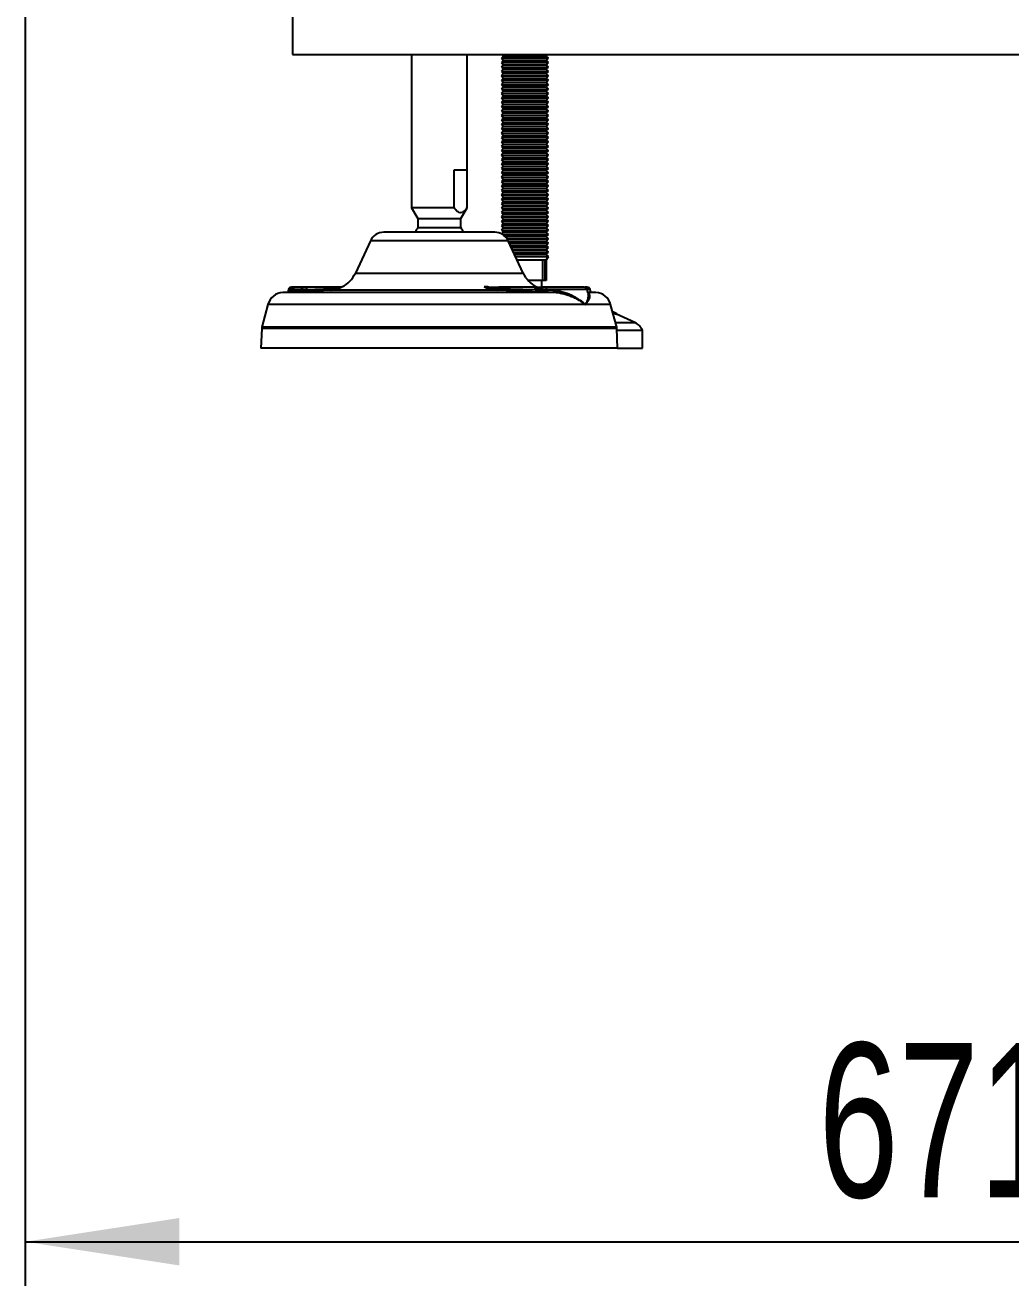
# Model space of a CAD drawing. Header units: millimetres. Extents: x 10 to 584, y 10 to 410.
# Drawn here: x 466.28 to 488.66, y 204.49 to 233.11 of the extents above; entities that cross this region are included whole.
import ezdxf

# ---------------------------------------------------------------- set-up
doc = ezdxf.new("R2010")
doc.units = ezdxf.units.MM
doc.layers.add('2', color=1, linetype='Continuous')
doc.styles.add('SLDTEXTSTYLE0', font='TXT', dxfattribs={"width": 0.7})
doc.dimstyles.new('SLDDIMSTYLE1', dxfattribs={"dimtxt": 3.5, "dimasz": 3.5, "dimexe": 0, "dimexo": 0.0625, "dimgap": 0.875, "dimtad": 1, "dimdec": 0, "dimlfac": 15, "dimrnd": 1e-09, "dimzin": 12, "dimdsep": 46, "dimtxsty": 'SLDTEXTSTYLE0', "dimsah": 1, "dimcen": 0.09, "dimadec": 0, "dimazin": 3, "dimtfac": 1, "dimtdec": 0, "dimtofl": 0, "dimtmove": 0, "dimatfit": 3, "dimfxl": 0, "dimfrac": 2, "dimtolj": 1, "dimtzin": 12, "dimarcsym": 0})

# ---------------------------------------------------------------- blocks, each defined once
blk = doc.blocks.new('_D_2')
at = {"layer": '2', "color": 1}
for p, q in [((466.283, 275.512), (466.283, 204.494)), ((511.03, 251.412), (511.03, 204.494)), ((466.283, 205.494), (511.03, 205.494))]:
    blk.add_line(p, q, dxfattribs=at)
for points in [[(466.283, 205.494), (469.783, 204.956), (469.783, 206.033)], [(511.03, 205.494), (507.53, 206.033), (507.53, 204.956)]]:
    blk.add_solid(points, dxfattribs=at)
at = {"layer": '2', "color": 1, "insert": (484.289, 210.006), "char_height": 3.5, "attachment_point": 1, "style": 'SLDTEXTSTYLE0'}
blk.add_mtext('671', dxfattribs=at)

msp = doc.modelspace()

# ---------------------------------------------------------------- linework, layer by layer
at = {"color": 7, "linetype": 'Continuous', "lineweight": 25}
for p, q in [((472.34955, 233.77832), (472.34955, 232.44498)), ((472.34955, 232.44498), (505.68289, 232.44498)), ((475.05266, 232.44498), (475.05266, 228.96348)), ((476.31311, 228.96348), (476.31311, 232.44498)), ((477.14251, 232.41165), (477.09251, 232.36165)), ((477.10917, 232.44498), (477.14251, 232.41165)), ((477.14251, 232.41165), (478.10555, 232.41165)), ((478.10555, 232.41165), (478.15517, 232.36165)), ((478.10555, 232.41165), (478.10917, 232.41165)), ((478.10917, 232.41165), (478.14251, 232.44498)), ((478.15917, 232.36165), (478.10917, 232.41165)), ((477.09251, 232.36165), (477.14251, 232.31165)), ((477.09251, 232.36165), (478.15517, 232.36165)), ((477.14251, 232.31165), (477.09251, 232.26165)), ((477.09251, 232.26165), (477.14251, 232.21165)), ((477.09251, 232.26165), (478.15517, 232.26165)), ((477.14251, 232.21165), (477.09251, 232.16165)), ((477.09251, 232.16165), (477.14251, 232.11165)), ((477.09251, 232.16165), (478.15517, 232.16165)), ((477.14251, 232.11165), (477.09251, 232.06165)), ((477.14251, 232.31165), (478.10555, 232.31165)), ((477.14251, 232.21165), (478.10555, 232.21165)), ((477.14251, 232.11165), (478.10555, 232.11165)), ((478.10555, 232.31165), (478.15517, 232.36165)), ((478.10555, 232.31165), (478.15517, 232.26165)), ((478.10555, 232.31165), (478.10917, 232.31165)), ((478.10555, 232.21165), (478.15517, 232.26165)), ((478.10555, 232.21165), (478.15517, 232.16165)), ((478.10555, 232.21165), (478.10917, 232.21165)), ((478.10555, 232.11165), (478.15517, 232.16165)), ((478.10555, 232.11165), (478.15517, 232.06165)), ((478.10555, 232.11165), (478.10917, 232.11165)), ((478.10917, 232.31165), (478.15917, 232.36165)), ((478.15917, 232.26165), (478.10917, 232.31165)), ((478.10917, 232.21165), (478.15917, 232.26165)), ((478.15917, 232.16165), (478.10917, 232.21165)), ((478.10917, 232.11165), (478.15917, 232.16165)), ((478.15917, 232.06165), (478.10917, 232.11165)), ((478.15517, 232.36165), (478.15917, 232.36165)), ((478.15517, 232.26165), (478.15917, 232.26165)), ((478.15517, 232.16165), (478.15917, 232.16165)), ((477.09251, 232.06165), (477.14251, 232.01165)), ((477.09251, 232.06165), (478.15517, 232.06165)), ((477.14251, 232.01165), (477.09251, 231.96165)), ((477.09251, 231.96165), (477.14251, 231.91165)), ((477.09251, 231.96165), (478.15517, 231.96165)), ((477.14251, 231.91165), (477.09251, 231.86165)), ((477.09251, 231.86165), (477.14251, 231.81165)), ((477.09251, 231.86165), (478.15517, 231.86165)), ((477.14251, 231.81165), (477.09251, 231.76165)), ((477.14251, 232.01165), (478.10555, 232.01165)), ((477.14251, 231.91165), (478.10555, 231.91165)), ((477.14251, 231.81165), (478.10555, 231.81165)), ((478.10555, 232.01165), (478.15517, 232.06165)), ((478.10555, 232.01165), (478.15517, 231.96165)), ((478.10555, 232.01165), (478.10917, 232.01165)), ((478.10555, 231.91165), (478.15517, 231.96165)), ((478.10555, 231.91165), (478.15517, 231.86165)), ((478.10555, 231.91165), (478.10917, 231.91165)), ((478.10555, 231.81165), (478.15517, 231.86165)), ((478.10555, 231.81165), (478.15517, 231.76165)), ((478.10555, 231.81165), (478.10917, 231.81165)), ((478.10917, 232.01165), (478.15917, 232.06165)), ((478.15917, 231.96165), (478.10917, 232.01165)), ((478.10917, 231.91165), (478.15917, 231.96165)), ((478.15917, 231.86165), (478.10917, 231.91165)), ((478.10917, 231.81165), (478.15917, 231.86165)), ((478.15917, 231.76165), (478.10917, 231.81165)), ((478.15517, 232.06165), (478.15917, 232.06165)), ((478.15517, 231.96165), (478.15917, 231.96165)), ((478.15517, 231.86165), (478.15917, 231.86165)), ((477.09251, 231.76165), (477.14251, 231.71165)), ((477.09251, 231.76165), (478.15517, 231.76165)), ((477.14251, 231.71165), (477.09251, 231.66165)), ((477.09251, 231.66165), (477.14251, 231.61165)), ((477.09251, 231.66165), (478.15517, 231.66165)), ((477.14251, 231.61165), (477.09251, 231.56165)), ((477.09251, 231.56165), (477.14251, 231.51165)), ((477.09251, 231.56165), (478.15517, 231.56165)), ((477.14251, 231.71165), (478.10555, 231.71165)), ((477.14251, 231.61165), (478.10555, 231.61165)), ((478.10555, 231.71165), (478.15517, 231.76165)), ((478.10555, 231.71165), (478.15517, 231.66165)), ((478.10555, 231.71165), (478.10917, 231.71165)), ((478.10555, 231.61165), (478.15517, 231.66165)), ((478.10555, 231.61165), (478.15517, 231.56165)), ((478.10555, 231.61165), (478.10917, 231.61165)), ((478.10555, 231.51165), (478.15517, 231.56165)), ((478.10917, 231.71165), (478.15917, 231.76165)), ((478.15917, 231.66165), (478.10917, 231.71165)), ((478.10917, 231.61165), (478.15917, 231.66165)), ((478.15917, 231.56165), (478.10917, 231.61165)), ((478.10917, 231.51165), (478.15917, 231.56165)), ((478.15517, 231.76165), (478.15917, 231.76165)), ((478.15517, 231.66165), (478.15917, 231.66165)), ((478.15517, 231.56165), (478.15917, 231.56165)), ((477.14251, 231.51165), (477.09251, 231.46165)), ((477.09251, 231.46165), (477.14251, 231.41165)), ((477.09251, 231.46165), (478.15517, 231.46165)), ((477.14251, 231.41165), (477.09251, 231.36165)), ((477.09251, 231.36165), (477.14251, 231.31165)), ((477.09251, 231.36165), (478.15517, 231.36165)), ((477.14251, 231.31165), (477.09251, 231.26165)), ((477.09251, 231.26165), (477.14251, 231.21165)), ((477.09251, 231.26165), (478.15517, 231.26165)), ((477.14251, 231.51165), (478.10555, 231.51165)), ((477.14251, 231.41165), (478.10555, 231.41165)), ((477.14251, 231.31165), (478.10555, 231.31165)), ((478.10555, 231.51165), (478.15517, 231.46165)), ((478.10555, 231.51165), (478.10917, 231.51165)), ((478.10555, 231.41165), (478.15517, 231.46165)), ((478.10555, 231.41165), (478.15517, 231.36165)), ((478.10555, 231.41165), (478.10917, 231.41165)), ((478.10555, 231.31165), (478.15517, 231.36165)), ((478.10555, 231.31165), (478.15517, 231.26165)), ((478.10555, 231.31165), (478.10917, 231.31165)), ((478.10555, 231.21165), (478.15517, 231.26165)), ((478.15917, 231.46165), (478.10917, 231.51165)), ((478.10917, 231.41165), (478.15917, 231.46165)), ((478.15917, 231.36165), (478.10917, 231.41165)), ((478.10917, 231.31165), (478.15917, 231.36165)), ((478.15917, 231.26165), (478.10917, 231.31165)), ((478.10917, 231.21165), (478.15917, 231.26165)), ((478.15517, 231.46165), (478.15917, 231.46165)), ((478.15517, 231.36165), (478.15917, 231.36165)), ((478.15517, 231.26165), (478.15917, 231.26165)), ((477.14251, 231.21165), (477.09251, 231.16165)), ((477.09251, 231.16165), (477.14251, 231.11165)), ((477.09251, 231.16165), (478.15517, 231.16165)), ((477.14251, 231.11165), (477.09251, 231.06165)), ((477.09251, 231.06165), (477.14251, 231.01165)), ((477.09251, 231.06165), (478.15517, 231.06165)), ((477.14251, 231.01165), (477.09251, 230.96165)), ((477.09251, 230.96165), (477.14251, 230.91165)), ((477.09251, 230.96165), (478.15517, 230.96165)), ((477.14251, 231.21165), (478.10555, 231.21165)), ((477.14251, 231.11165), (478.10555, 231.11165)), ((477.14251, 231.01165), (478.10555, 231.01165)), ((478.10555, 231.21165), (478.15517, 231.16165)), ((478.10555, 231.21165), (478.10917, 231.21165)), ((478.10555, 231.11165), (478.15517, 231.16165)), ((478.10555, 231.11165), (478.15517, 231.06165)), ((478.10555, 231.11165), (478.10917, 231.11165)), ((478.10555, 231.01165), (478.15517, 231.06165)), ((478.10555, 231.01165), (478.15517, 230.96165)), ((478.10555, 231.01165), (478.10917, 231.01165)), ((478.10555, 230.91165), (478.15517, 230.96165)), ((478.15917, 231.16165), (478.10917, 231.21165)), ((478.10917, 231.11165), (478.15917, 231.16165)), ((478.15917, 231.06165), (478.10917, 231.11165)), ((478.10917, 231.01165), (478.15917, 231.06165)), ((478.15917, 230.96165), (478.10917, 231.01165)), ((478.10917, 230.91165), (478.15917, 230.96165)), ((478.15517, 231.16165), (478.15917, 231.16165)), ((478.15517, 231.06165), (478.15917, 231.06165)), ((478.15517, 230.96165), (478.15917, 230.96165)), ((477.14251, 230.91165), (477.09251, 230.86165)), ((477.09251, 230.86165), (477.14251, 230.81165)), ((477.09251, 230.86165), (478.15517, 230.86165)), ((477.14251, 230.81165), (477.09251, 230.76165)), ((477.09251, 230.76165), (477.14251, 230.71165)), ((477.09251, 230.76165), (478.15517, 230.76165)), ((477.14251, 230.71165), (477.09251, 230.66165)), ((477.09251, 230.66165), (477.14251, 230.61165)), ((477.09251, 230.66165), (478.15517, 230.66165)), ((477.14251, 230.91165), (478.10555, 230.91165)), ((477.14251, 230.81165), (478.10555, 230.81165)), ((477.14251, 230.71165), (478.10555, 230.71165)), ((478.10555, 230.91165), (478.15517, 230.86165)), ((478.10555, 230.91165), (478.10917, 230.91165)), ((478.10555, 230.81165), (478.15517, 230.86165)), ((478.10555, 230.81165), (478.15517, 230.76165)), ((478.10555, 230.81165), (478.10917, 230.81165)), ((478.10555, 230.71165), (478.15517, 230.76165)), ((478.10555, 230.71165), (478.15517, 230.66165)), ((478.10555, 230.71165), (478.10917, 230.71165)), ((478.10555, 230.61165), (478.15517, 230.66165)), ((478.15917, 230.86165), (478.10917, 230.91165)), ((478.10917, 230.81165), (478.15917, 230.86165)), ((478.15917, 230.76165), (478.10917, 230.81165)), ((478.10917, 230.71165), (478.15917, 230.76165)), ((478.15917, 230.66165), (478.10917, 230.71165)), ((478.10917, 230.61165), (478.15917, 230.66165)), ((478.15517, 230.86165), (478.15917, 230.86165)), ((478.15517, 230.76165), (478.15917, 230.76165)), ((478.15517, 230.66165), (478.15917, 230.66165)), ((477.14251, 230.61165), (477.09251, 230.56165)), ((477.09251, 230.56165), (477.14251, 230.51165)), ((477.09251, 230.56165), (478.15517, 230.56165)), ((477.14251, 230.51165), (477.09251, 230.46165)), ((477.09251, 230.46165), (477.14251, 230.41165)), ((477.09251, 230.46165), (478.15517, 230.46165)), ((477.14251, 230.41165), (477.09251, 230.36165)), ((477.14251, 230.61165), (478.10555, 230.61165)), ((477.14251, 230.51165), (478.10555, 230.51165)), ((477.14251, 230.41165), (478.10555, 230.41165)), ((478.10555, 230.61165), (478.15517, 230.56165)), ((478.10555, 230.61165), (478.10917, 230.61165)), ((478.10555, 230.51165), (478.15517, 230.56165)), ((478.10555, 230.51165), (478.15517, 230.46165)), ((478.10555, 230.51165), (478.10917, 230.51165)), ((478.10555, 230.41165), (478.15517, 230.46165)), ((478.10555, 230.41165), (478.15517, 230.36165)), ((478.10555, 230.41165), (478.10917, 230.41165)), ((478.15917, 230.56165), (478.10917, 230.61165)), ((478.10917, 230.51165), (478.15917, 230.56165)), ((478.15917, 230.46165), (478.10917, 230.51165)), ((478.10917, 230.41165), (478.15917, 230.46165)), ((478.15917, 230.36165), (478.10917, 230.41165)), ((478.15517, 230.56165), (478.15917, 230.56165)), ((478.15517, 230.46165), (478.15917, 230.46165)), ((477.09251, 230.36165), (477.14251, 230.31165)), ((477.09251, 230.36165), (478.15517, 230.36165)), ((477.14251, 230.31165), (477.09251, 230.26165)), ((477.09251, 230.26165), (477.14251, 230.21165)), ((477.09251, 230.26165), (478.15517, 230.26165)), ((477.14251, 230.21165), (477.09251, 230.16165)), ((477.09251, 230.16165), (477.14251, 230.11165)), ((477.09251, 230.16165), (478.15517, 230.16165)), ((477.14251, 230.11165), (477.09251, 230.06165)), ((477.14251, 230.31165), (478.10555, 230.31165)), ((477.14251, 230.21165), (478.10555, 230.21165)), ((477.14251, 230.11165), (478.10555, 230.11165)), ((478.10555, 230.31165), (478.15517, 230.36165)), ((478.10555, 230.31165), (478.15517, 230.26165)), ((478.10555, 230.31165), (478.10917, 230.31165)), ((478.10555, 230.21165), (478.15517, 230.26165)), ((478.10555, 230.21165), (478.15517, 230.16165)), ((478.10555, 230.21165), (478.10917, 230.21165)), ((478.10555, 230.11165), (478.15517, 230.16165)), ((478.10555, 230.11165), (478.15517, 230.06165)), ((478.10555, 230.11165), (478.10917, 230.11165)), ((478.10917, 230.31165), (478.15917, 230.36165)), ((478.15917, 230.26165), (478.10917, 230.31165)), ((478.10917, 230.21165), (478.15917, 230.26165)), ((478.15917, 230.16165), (478.10917, 230.21165)), ((478.10917, 230.11165), (478.15917, 230.16165)), ((478.15917, 230.06165), (478.10917, 230.11165)), ((478.15517, 230.36165), (478.15917, 230.36165)), ((478.15517, 230.26165), (478.15917, 230.26165)), ((478.15517, 230.16165), (478.15917, 230.16165)), ((476.02147, 229.82661), (476.3101, 229.82661)), ((476.02147, 228.96348), (476.02147, 229.82661)), ((476.3101, 229.82661), (476.3101, 228.96348)), ((477.09251, 230.06165), (477.14251, 230.01165)), ((477.09251, 230.06165), (478.15517, 230.06165)), ((477.14251, 230.01165), (477.09251, 229.96165)), ((477.09251, 229.96165), (477.14251, 229.91165)), ((477.09251, 229.96165), (478.15517, 229.96165)), ((477.14251, 229.91165), (477.09251, 229.86165)), ((477.09251, 229.86165), (477.14251, 229.81165)), ((477.09251, 229.86165), (478.15517, 229.86165)), ((477.14251, 229.81165), (477.09251, 229.76165)), ((477.14251, 230.01165), (478.10555, 230.01165)), ((477.14251, 229.91165), (478.10555, 229.91165)), ((477.14251, 229.81165), (478.10555, 229.81165)), ((478.10555, 230.01165), (478.15517, 230.06165)), ((478.10555, 230.01165), (478.15517, 229.96165)), ((478.10555, 230.01165), (478.10917, 230.01165)), ((478.10555, 229.91165), (478.15517, 229.96165)), ((478.10555, 229.91165), (478.15517, 229.86165)), ((478.10555, 229.91165), (478.10917, 229.91165)), ((478.10555, 229.81165), (478.15517, 229.86165)), ((478.10555, 229.81165), (478.15517, 229.76165)), ((478.10555, 229.81165), (478.10917, 229.81165)), ((478.10917, 230.01165), (478.15917, 230.06165)), ((478.15917, 229.96165), (478.10917, 230.01165)), ((478.10917, 229.91165), (478.15917, 229.96165)), ((478.15917, 229.86165), (478.10917, 229.91165)), ((478.10917, 229.81165), (478.15917, 229.86165)), ((478.15917, 229.76165), (478.10917, 229.81165)), ((478.15517, 230.06165), (478.15917, 230.06165)), ((478.15517, 229.96165), (478.15917, 229.96165)), ((478.15517, 229.86165), (478.15917, 229.86165)), ((477.09251, 229.76165), (477.14251, 229.71165)), ((477.09251, 229.76165), (478.15517, 229.76165)), ((477.14251, 229.71165), (477.09251, 229.66165)), ((477.09251, 229.66165), (477.14251, 229.61165)), ((477.09251, 229.66165), (478.15517, 229.66165)), ((477.14251, 229.61165), (477.09251, 229.56165)), ((477.09251, 229.56165), (477.14251, 229.51165)), ((477.09251, 229.56165), (478.15517, 229.56165)), ((477.14251, 229.71165), (478.10555, 229.71165)), ((477.14251, 229.61165), (478.10555, 229.61165)), ((478.10555, 229.71165), (478.15517, 229.76165)), ((478.10555, 229.71165), (478.15517, 229.66165)), ((478.10555, 229.71165), (478.10917, 229.71165)), ((478.10555, 229.61165), (478.15517, 229.66165)), ((478.10555, 229.61165), (478.15517, 229.56165)), ((478.10555, 229.61165), (478.10917, 229.61165)), ((478.10555, 229.51165), (478.15517, 229.56165)), ((478.10917, 229.71165), (478.15917, 229.76165)), ((478.15917, 229.66165), (478.10917, 229.71165)), ((478.10917, 229.61165), (478.15917, 229.66165)), ((478.15917, 229.56165), (478.10917, 229.61165)), ((478.10917, 229.51165), (478.15917, 229.56165)), ((478.15517, 229.76165), (478.15917, 229.76165)), ((478.15517, 229.66165), (478.15917, 229.66165)), ((478.15517, 229.56165), (478.15917, 229.56165)), ((477.14251, 229.51165), (477.09251, 229.46165)), ((477.09251, 229.46165), (477.14251, 229.41165)), ((477.09251, 229.46165), (478.15517, 229.46165)), ((477.14251, 229.41165), (477.09251, 229.36165)), ((477.09251, 229.36165), (477.14251, 229.31165)), ((477.09251, 229.36165), (478.15517, 229.36165)), ((477.14251, 229.31165), (477.09251, 229.26165)), ((477.09251, 229.26165), (477.14251, 229.21165)), ((477.09251, 229.26165), (478.15517, 229.26165)), ((477.14251, 229.51165), (478.10555, 229.51165)), ((477.14251, 229.41165), (478.10555, 229.41165)), ((477.14251, 229.31165), (478.10555, 229.31165)), ((478.10555, 229.51165), (478.15517, 229.46165)), ((478.10555, 229.51165), (478.10917, 229.51165)), ((478.10555, 229.41165), (478.15517, 229.46165)), ((478.10555, 229.41165), (478.15517, 229.36165)), ((478.10555, 229.41165), (478.10917, 229.41165)), ((478.10555, 229.31165), (478.15517, 229.36165)), ((478.10555, 229.31165), (478.15517, 229.26165)), ((478.10555, 229.31165), (478.10917, 229.31165)), ((478.10555, 229.21165), (478.15517, 229.26165)), ((478.15917, 229.46165), (478.10917, 229.51165)), ((478.10917, 229.41165), (478.15917, 229.46165)), ((478.15917, 229.36165), (478.10917, 229.41165)), ((478.10917, 229.31165), (478.15917, 229.36165)), ((478.15917, 229.26165), (478.10917, 229.31165)), ((478.10917, 229.21165), (478.15917, 229.26165)), ((478.15517, 229.46165), (478.15917, 229.46165)), ((478.15517, 229.36165), (478.15917, 229.36165)), ((478.15517, 229.26165), (478.15917, 229.26165)), ((475.05331, 228.96236), (475.19289, 228.72061)), ((475.05352, 228.962), (475.19289, 228.72061)), ((476.17289, 228.72061), (476.31246, 228.96236)), ((476.17289, 228.72061), (476.31225, 228.962)), ((476.30969, 228.96348), (476.3101, 228.96348)), ((477.14251, 229.21165), (477.09251, 229.16165)), ((477.09251, 229.16165), (477.14251, 229.11165)), ((477.09251, 229.16165), (478.15517, 229.16165)), ((477.14251, 229.11165), (477.09251, 229.06165)), ((477.09251, 229.06165), (477.14251, 229.01165)), ((477.09251, 229.06165), (478.15517, 229.06165)), ((477.14251, 229.01165), (477.09251, 228.96165)), ((477.09251, 228.96165), (477.14251, 228.91165)), ((477.09251, 228.96165), (478.15517, 228.96165)), ((477.14251, 229.21165), (478.10555, 229.21165)), ((477.14251, 229.11165), (478.10555, 229.11165)), ((477.14251, 229.01165), (478.10555, 229.01165)), ((478.10555, 229.21165), (478.15517, 229.16165)), ((478.10555, 229.21165), (478.10917, 229.21165)), ((478.10555, 229.11165), (478.15517, 229.16165)), ((478.10555, 229.11165), (478.15517, 229.06165)), ((478.10555, 229.11165), (478.10917, 229.11165)), ((478.10555, 229.01165), (478.15517, 229.06165)), ((478.10555, 229.01165), (478.15517, 228.96165)), ((478.10555, 229.01165), (478.10917, 229.01165)), ((478.10555, 228.91165), (478.15517, 228.96165)), ((478.15917, 229.16165), (478.10917, 229.21165)), ((478.10917, 229.11165), (478.15917, 229.16165)), ((478.15917, 229.06165), (478.10917, 229.11165)), ((478.10917, 229.01165), (478.15917, 229.06165)), ((478.15917, 228.96165), (478.10917, 229.01165)), ((478.10917, 228.91165), (478.15917, 228.96165)), ((478.15517, 229.16165), (478.15917, 229.16165)), ((478.15517, 229.06165), (478.15917, 229.06165)), ((478.15517, 228.96165), (478.15917, 228.96165)), ((475.19289, 228.72061), (475.19289, 228.51745)), ((475.19289, 228.72061), (475.19289, 228.51745)), ((475.19289, 228.72061), (476.17289, 228.72061)), ((476.17289, 228.51745), (476.17289, 228.72061)), ((476.17289, 228.51745), (476.17289, 228.72061)), ((477.14251, 228.91165), (477.09251, 228.86165)), ((477.09251, 228.86165), (477.14251, 228.81165)), ((477.09251, 228.86165), (478.15517, 228.86165)), ((477.14251, 228.81165), (477.09251, 228.76165)), ((477.09251, 228.76165), (477.14251, 228.71165)), ((477.09251, 228.76165), (478.15517, 228.76165)), ((477.14251, 228.71165), (477.09251, 228.66165)), ((477.09251, 228.66165), (477.14251, 228.61165)), ((477.09251, 228.66165), (478.15517, 228.66165)), ((477.14251, 228.91165), (478.10555, 228.91165)), ((477.14251, 228.81165), (478.10555, 228.81165)), ((477.14251, 228.71165), (478.10555, 228.71165)), ((478.10555, 228.91165), (478.15517, 228.86165)), ((478.10555, 228.91165), (478.10917, 228.91165)), ((478.10555, 228.81165), (478.15517, 228.86165)), ((478.10555, 228.81165), (478.15517, 228.76165)), ((478.10555, 228.81165), (478.10917, 228.81165)), ((478.10555, 228.71165), (478.15517, 228.76165)), ((478.10555, 228.71165), (478.15517, 228.66165)), ((478.10555, 228.71165), (478.10917, 228.71165)), ((478.10555, 228.61165), (478.15517, 228.66165)), ((478.15917, 228.86165), (478.10917, 228.91165)), ((478.10917, 228.81165), (478.15917, 228.86165)), ((478.15917, 228.76165), (478.10917, 228.81165)), ((478.10917, 228.71165), (478.15917, 228.76165)), ((478.15917, 228.66165), (478.10917, 228.71165)), ((478.10917, 228.61165), (478.15917, 228.66165)), ((478.15517, 228.86165), (478.15917, 228.86165)), ((478.15517, 228.76165), (478.15917, 228.76165)), ((478.15517, 228.66165), (478.15917, 228.66165)), ((477.14251, 228.61165), (477.09251, 228.56165)), ((477.09251, 228.56165), (477.14251, 228.51165)), ((477.09251, 228.56165), (478.15517, 228.56165)), ((477.14251, 228.51165), (477.09251, 228.46165)), ((477.09251, 228.46165), (477.14251, 228.41165)), ((477.09251, 228.46165), (478.15517, 228.46165)), ((477.14251, 228.41165), (477.10196, 228.37111)), ((477.14251, 228.61165), (478.10555, 228.61165)), ((477.14251, 228.51165), (478.10555, 228.51165)), ((477.14251, 228.41165), (478.10555, 228.41165)), ((478.10555, 228.61165), (478.15517, 228.56165)), ((478.10555, 228.61165), (478.10917, 228.61165)), ((478.10555, 228.51165), (478.15517, 228.56165)), ((478.10555, 228.51165), (478.15517, 228.46165)), ((478.10555, 228.51165), (478.10917, 228.51165)), ((478.10555, 228.41165), (478.15517, 228.46165)), ((478.10555, 228.41165), (478.15517, 228.36165)), ((478.10555, 228.41165), (478.10917, 228.41165)), ((478.15917, 228.56165), (478.10917, 228.61165)), ((478.10917, 228.51165), (478.15917, 228.56165)), ((478.15917, 228.46165), (478.10917, 228.51165)), ((478.10917, 228.41165), (478.15917, 228.46165)), ((478.15917, 228.36165), (478.10917, 228.41165)), ((478.15517, 228.56165), (478.15917, 228.56165)), ((478.15517, 228.46165), (478.15917, 228.46165)), ((474.12104, 228.21919), (473.77841, 227.48442)), ((477.11823, 228.36165), (478.15517, 228.36165)), ((477.18068, 228.31165), (478.10555, 228.31165)), ((477.22102, 228.26165), (478.15517, 228.26165)), ((477.58736, 227.48442), (477.24473, 228.21919)), ((477.24825, 228.21165), (478.10555, 228.21165)), ((477.27157, 228.16165), (478.15517, 228.16165)), ((477.29488, 228.11165), (478.10555, 228.11165)), ((478.10555, 228.31165), (478.15517, 228.36165)), ((478.10555, 228.31165), (478.15517, 228.26165)), ((478.10555, 228.31165), (478.10917, 228.31165)), ((478.10555, 228.21165), (478.15517, 228.26165)), ((478.10555, 228.21165), (478.15517, 228.16165)), ((478.10555, 228.21165), (478.10917, 228.21165)), ((478.10555, 228.11165), (478.15517, 228.16165)), ((478.10555, 228.11165), (478.15517, 228.06165)), ((478.10555, 228.11165), (478.10917, 228.11165)), ((478.10917, 228.31165), (478.15917, 228.36165)), ((478.15917, 228.26165), (478.10917, 228.31165)), ((478.10917, 228.21165), (478.15917, 228.26165)), ((478.15917, 228.16165), (478.10917, 228.21165)), ((478.10917, 228.11165), (478.15917, 228.16165)), ((478.15917, 228.06165), (478.10917, 228.11165)), ((478.15517, 228.36165), (478.15917, 228.36165)), ((478.15517, 228.26165), (478.15917, 228.26165)), ((478.15517, 228.16165), (478.15917, 228.16165)), ((477.3182, 228.06165), (478.15517, 228.06165)), ((477.34151, 228.01165), (478.10555, 228.01165)), ((477.36483, 227.96165), (478.15517, 227.96165)), ((477.38814, 227.91165), (478.10555, 227.91165)), ((477.41114, 227.86233), (478.15449, 227.86233)), ((478.10555, 228.01165), (478.15517, 228.06165)), ((478.10555, 228.01165), (478.15517, 227.96165)), ((478.10555, 228.01165), (478.10917, 228.01165)), ((478.10555, 227.91165), (478.15517, 227.96165)), ((478.10555, 227.91165), (478.15449, 227.86233)), ((478.10555, 227.91165), (478.10917, 227.91165)), ((478.10886, 227.77938), (478.15449, 227.86233)), ((478.10917, 228.01165), (478.15917, 228.06165)), ((478.15917, 227.96165), (478.10917, 228.01165)), ((478.10917, 227.91165), (478.15917, 227.96165)), ((478.15849, 227.86233), (478.10917, 227.91165)), ((478.11251, 227.77938), (478.15849, 227.86233)), ((478.15449, 227.86233), (478.15849, 227.86233)), ((478.15517, 228.06165), (478.15917, 228.06165)), ((478.15517, 227.96165), (478.15917, 227.96165)), ((478.10886, 227.77938), (477.44982, 227.77938)), ((478.02975, 227.31271), (478.02975, 227.77938)), ((478.0821, 227.77938), (478.0821, 227.31271)), ((478.1074, 227.77938), (478.1074, 227.31271)), ((478.11251, 227.77938), (478.10886, 227.77938)), ((478.10917, 227.31271), (478.10917, 227.77938)), ((478.02975, 227.31271), (477.70287, 227.31271)), ((478.00917, 227.16165), (478.00917, 227.31271)), ((478.0821, 227.31271), (478.02975, 227.31271)), ((478.1074, 227.31271), (478.0821, 227.31271)), ((478.10917, 227.31271), (478.1074, 227.31271)), ((473.2091, 227.10041), (472.12784, 227.04374)), ((472.25959, 227.11224), (472.24285, 227.04977)), ((472.32735, 227.11224), (472.31158, 227.05337)), ((472.54489, 227.10501), (472.65523, 227.11224)), ((472.54629, 227.11224), (472.54489, 227.10501)), ((472.65523, 227.11224), (472.54629, 227.11224)), ((472.54845, 227.16165), (472.59304, 227.16165)), ((472.70198, 227.16165), (472.59304, 227.16165)), ((472.65523, 227.11224), (473.25795, 227.13098)), ((472.67864, 227.16165), (472.66243, 227.16165)), ((473.29925, 227.16165), (472.70198, 227.16165)), ((473.25795, 227.13098), (473.40674, 227.14671)), ((473.46979, 227.16856), (473.44999, 227.16334)), ((476.80709, 227.16165), (476.70302, 227.16856)), ((476.80571, 227.14671), (477.02217, 227.13098)), ((477.99052, 227.05569), (477.00513, 227.10041)), ((477.02217, 227.13098), (477.85999, 227.11224)), ((477.87834, 227.16165), (477.03735, 227.16165)), ((477.85999, 227.11224), (478.01128, 227.10501)), ((478.01183, 227.11224), (477.85999, 227.11224)), ((477.87834, 227.16165), (478.03018, 227.16165)), ((477.91925, 227.15968), (477.89599, 227.16856)), ((477.919, 227.15883), (477.89599, 227.16856)), ((478.01183, 227.11224), (478.01128, 227.10501)), ((478.01128, 227.10501), (478.27284, 227.09307)), ((479.06505, 227.01288), (479.03842, 227.11224)), ((479.23794, 227.04374), (479.0542, 227.05337)), ((479.12292, 227.04977), (479.10618, 227.11224)), ((471.79286, 226.77248), (471.65544, 226.25965)), ((479.71033, 226.25965), (479.57292, 226.77248)), ((479.62014, 226.59624), (479.62287, 226.59496)), ((479.65302, 226.57994), (479.6204, 226.59527)), ((479.62088, 226.59349), (479.64437, 226.58246)), ((479.62287, 226.59411), (479.62287, 226.59496)), ((479.6244, 226.60085), (479.62305, 226.60148)), ((479.62313, 226.58508), (479.64437, 226.5751)), ((479.62319, 226.6014), (479.62439, 226.60084)), ((479.63076, 226.59642), (479.63074, 226.59642)), ((479.63339, 226.59608), (479.63339, 226.59629)), ((479.63694, 226.58835), (479.65481, 226.57995)), ((479.63694, 226.5875), (479.63694, 226.58835)), ((479.65361, 226.58722), (479.63976, 226.59369)), ((479.64437, 226.5751), (479.64437, 226.58246)), ((479.64723, 226.5859), (479.64723, 226.58654)), ((479.64838, 226.5876), (479.64838, 226.58803)), ((479.64948, 226.58707), (479.64948, 226.58775)), ((479.64981, 226.58469), (479.64981, 226.58616)), ((479.65684, 226.58507), (479.65684, 226.5853)), ((479.66065, 226.58172), (479.66065, 226.58218)), ((479.67729, 226.56867), (479.70904, 226.56056)), ((479.67729, 226.56131), (479.67729, 226.56867)), ((479.67729, 226.56131), (479.70904, 226.5532)), ((479.68436, 226.57289), (479.68391, 226.5731)), ((479.71347, 226.55931), (479.68436, 226.57289)), ((480.12553, 226.35981), (479.70935, 226.55388)), ((479.71252, 226.5524), (479.71252, 226.55967)), ((471.65098, 226.2298), (471.63522, 225.77832)), ((479.73056, 225.77832), (479.71479, 226.2298)), ((479.71634, 226.18554), (480.29251, 226.18554)), ((480.29251, 225.77832), (480.29251, 226.18554)), ((473.56495, 225.77832), (471.63522, 225.77832)), ((479.73056, 225.77832), (473.56495, 225.77832)), ((479.73056, 225.77832), (480.29251, 225.77832))]:
    msp.add_line(p, q, dxfattribs=at)
at = {"color": 59, "linetype": 'Continuous', "lineweight": 25}
for p, q in [((478.10555, 232.41165), (478.13863, 232.44498)), ((474.86566, 228.21919), (474.12104, 228.21919)), ((477.24473, 228.21919), (474.86566, 228.21919)), ((473.77841, 227.48442), (474.68638, 227.48442)), ((474.68638, 227.48442), (477.58736, 227.48442)), ((478.0063, 227.31271), (478.0063, 227.16165)), ((478.27297, 227.04374), (472.12784, 227.04374)), ((472.32735, 227.11224), (472.25959, 227.11224)), ((472.54629, 227.11224), (472.32735, 227.11224)), ((477.00513, 227.10041), (473.2091, 227.10041)), ((473.47106, 227.16856), (473.46969, 227.16856)), ((476.78509, 227.16856), (476.70302, 227.16856)), ((479.03842, 227.11224), (478.01183, 227.11224)), ((479.10618, 227.11224), (479.03842, 227.11224)), ((479.23794, 227.04374), (479.05678, 227.04374)), ((473.64744, 226.77248), (471.79286, 226.77248)), ((479.57292, 226.77248), (473.64744, 226.77248)), ((479.62357, 226.59378), (479.62357, 226.59494)), ((479.63006, 226.59765), (479.63006, 226.59791)), ((479.64252, 226.59184), (479.64252, 226.59218)), ((479.66595, 226.58085), (479.66595, 226.58114)), ((473.5732, 226.2298), (471.65098, 226.2298)), ((473.57554, 226.25965), (471.65544, 226.25965)), ((479.71479, 226.2298), (473.5732, 226.2298)), ((479.71033, 226.25965), (473.57554, 226.25965)), ((479.68349, 226.35981), (480.12553, 226.35981))]:
    msp.add_line(p, q, dxfattribs=at)
at = {"color": 7, "linetype": 'Continuous', "lineweight": 25, "flags": 128}
for points in [[(477.03735, 227.16165), (477.0351, 227.16113), (477.03289, 227.15958), (477.03075, 227.15701), (477.0287, 227.15348), (477.0268, 227.14904), (477.02506, 227.14375), (477.02351, 227.1377), (477.02217, 227.13098)], [(477.85999, 227.11224), (477.86104, 227.1225), (477.86255, 227.13202), (477.86448, 227.14056), (477.86678, 227.14787), (477.86939, 227.15378), (477.87223, 227.15811), (477.87524, 227.16076), (477.87834, 227.16165)], [(478.03018, 227.16165), (478.02708, 227.16076), (478.02407, 227.15811), (478.02122, 227.15378), (478.01862, 227.14787), (478.01632, 227.14056), (478.01439, 227.13202), (478.01288, 227.1225), (478.01183, 227.11224)], [(479.61922, 226.5997), (479.6279, 226.59562), (479.64723, 226.58654)], [(479.66058, 226.57963), (479.6275, 226.59517), (479.61941, 226.59897)], [(479.63833, 226.59433), (479.62985, 226.59829), (479.62319, 226.6014)], [(479.63074, 226.59642), (479.64062, 226.59172), (479.64838, 226.58803)], [(479.64948, 226.58775), (479.639, 226.5926), (479.63076, 226.59642)], [(479.64981, 226.58616), (479.6583, 226.58218), (479.66496, 226.57905)], [(479.68391, 226.5731), (479.6593, 226.58457), (479.65361, 226.58722)], [(479.66065, 226.58218), (479.66523, 226.58), (479.66883, 226.57828)], [(479.67119, 226.5777), (479.66632, 226.57995), (479.6625, 226.58172)]]:
    msp.add_lwpolyline(points, dxfattribs=at)
at = {"color": 59, "linetype": 'Continuous', "lineweight": 25, "flags": 128}
msp.add_lwpolyline([(478.11616, 227.13116), (478.1163, 227.13202), (478.11794, 227.14056), (478.11989, 227.14787), (478.1221, 227.15378), (478.12452, 227.15811), (478.12707, 227.16076), (478.12969, 227.16165)], dxfattribs=at)
at = {"color": 7, "linetype": 'Continuous', "lineweight": 25}
for centre, radius, start, end in [((474.42314, 228.07832), 0.33333, 90, 155), ((476.94263, 228.07832), 0.33333, 25, 90), ((473.17421, 227.76616), 0.66667, 296.501112, 335), ((478.19157, 227.76616), 0.66667, 205, 243.384531), ((472.14703, 226.67758), 0.36667, 93.000007, 165.000007), ((472.32398, 227.09498), 0.06667, 90, 165), ((472.39175, 227.09498), 0.06667, 90, 165), ((472.60023, 227.10803), 0.0541, 97.634468, 175.537672), ((472.70917, 227.10803), 0.0541, 97.634468, 175.537672), ((473.17421, 227.76616), 0.66667, 272.999998, 296.501112), ((473.29175, 227.11567), 0.04615, 94.941452, 160.61916), ((473.30272, 227.11383), 0.04795, 94.1486, 159.033317), ((473.44411, 227.10744), 0.05421, 90.542246, 133.576831), ((476.86609, 227.14866), 0.06042, 167.586937, 181.847893), ((476.98441, 227.132), 0.03777, 303.254739, 358.463776), ((477.95299, 227.10052), 0.05846, 309.931383, 4.407666), ((478.65897, 227.06945), 0.38686, 176.500024, 183.809703), ((478.97403, 227.09498), 0.06667, 15, 90), ((479.04179, 227.09498), 0.06667, 15, 90), ((479.21875, 226.67758), 0.36667, 14.999993, 86.999993), ((471.78423, 226.22514), 0.13333, 165.000027, 177.999984), ((479.58154, 226.22514), 0.13333, 2.000016, 14.999973), ((479.98466, 226.05771), 0.33333, 22.549988, 65)]:
    msp.add_arc(centre, radius, start, end, dxfattribs=at)
at = {"color": 59, "linetype": 'Continuous', "lineweight": 25}
for centre, radius, start, end in [((472.33061, 227.10692), 0.0656, 309.869999, 347.80692), ((472.48061, 227.11274), 0.06474, 311.819305, 353.142362), ((473.21147, 227.1486), 0.04971, 289.200371, 339.246262)]:
    msp.add_arc(centre, radius, start, end, dxfattribs=at)
at = {"color": 7, "linetype": 'Continuous', "lineweight": 25}
for points, knots in [([(476.02147, 228.96348), (475.95748, 228.96348), (475.82994, 228.96348), (475.61189, 228.96348), (475.40528, 228.96348), (475.22857, 228.96348), (475.10578, 228.96348), (475.0536, 228.96348), (475.05559, 228.96348), (475.05609, 228.96348)], [0, 0, 0, 0, 0.15889609, 0.31667155, 0.47444701, 0.63222248, 0.78999794, 0.9477734, 1, 1, 1, 1]), ([(476.3101, 228.96348), (476.29205, 228.9394), (476.25614, 228.8915), (476.19296, 228.8495), (476.12238, 228.85479), (476.06513, 228.90374), (476.033, 228.94771), (476.02147, 228.96348)], [0, 0, 0, 0, 0.20900465, 0.41563516, 0.62390034, 0.86504304, 1, 1, 1, 1]), ([(475.02373, 228.41165), (474.96038, 228.41165), (474.8299, 228.41165), (474.66661, 228.41165), (474.53456, 228.41165), (474.45041, 228.41165), (474.42117, 228.41165), (474.42408, 228.41165), (474.42444, 228.41165)], [0, 0, 0, 0, 0.17941085, 0.36956833, 0.56763142, 0.76989768, 0.97216395, 1, 1, 1, 1]), ([(476.94134, 228.41165), (476.94121, 228.41165), (476.94092, 228.41165), (476.92043, 228.41165), (476.86724, 228.41165), (476.76238, 228.41165), (476.62104, 228.41165), (476.44065, 228.41165), (476.22285, 228.41165), (475.97801, 228.41165), (475.76282, 228.41165), (475.59125, 228.41165), (475.4263, 228.41165), (475.23058, 228.41165), (475.09133, 228.41165), (475.02373, 228.41165)], [0, 0, 0, 0, 0.03428151, 0.08195826, 0.17337577, 0.25962686, 0.34587796, 0.43729546, 0.53251355, 0.62975231, 0.72699106, 0.77465465, 0.8223314, 0.9137489, 1, 1, 1, 1]), ([(475.19484, 228.51658), (475.18289, 228.50055), (475.15864, 228.46803), (475.1429, 228.43062), (475.13492, 228.41165)], [0, 0, 0, 0, 0.49276517, 1, 1, 1, 1]), ([(475.19357, 228.51745), (475.19334, 228.51745), (475.18413, 228.51745), (475.21743, 228.51745), (475.29311, 228.51745), (475.38204, 228.51745), (475.4265, 228.51745)], [0, 0, 0, 0, 0.00842711, 0.33895141, 0.6694757, 1, 1, 1, 1]), ([(475.4265, 228.51745), (475.45691, 228.51745), (475.53593, 228.51745), (475.68185, 228.51745), (475.84671, 228.51745), (475.99416, 228.51745), (476.10425, 228.51745), (476.16693, 228.51745), (476.16675, 228.51745), (476.16668, 228.51745)], [0, 0, 0, 0, 0.09951134, 0.25850459, 0.41749785, 0.5764911, 0.73548436, 0.89447762, 1, 1, 1, 1]), ([(476.23211, 228.41165), (476.22158, 228.43481), (476.20427, 228.47289), (476.17924, 228.50631), (476.16944, 228.51939)], [0, 0, 0, 0, 0.608361101, 1, 1, 1, 1]), ([(472.54845, 227.16165), (472.49825, 227.16165), (472.39503, 227.16165), (472.32453, 227.16165), (472.33193, 227.16165), (472.3342, 227.16165)], [0, 0, 0, 0, 0.39640921, 0.81503482, 1, 1, 1, 1]), ([(472.39472, 227.09307), (472.41523, 227.0949), (472.45623, 227.09856), (472.51534, 227.10286), (472.54489, 227.10501)], [0, 0, 0, 0, 0.49999981, 1, 1, 1, 1]), ([(472.59304, 227.16165), (472.54576, 227.16165), (472.44854, 227.16165), (472.38762, 227.16165), (472.3981, 227.16165), (472.40057, 227.16165)], [0, 0, 0, 0, 0.41992817, 0.86339084, 1, 1, 1, 1]), ([(473.22012, 227.10041), (473.23532, 227.10166), (473.27642, 227.10503), (473.36009, 227.12149), (473.42809, 227.15066), (473.46979, 227.16856)], [0, 0, 0, 0, 0.18504782, 0.50025291, 1, 1, 1, 1]), ([(473.4436, 227.16165), (473.43071, 227.16165), (473.40371, 227.16165), (473.35366, 227.16165), (473.31754, 227.16165), (473.29925, 227.16165)], [0, 0, 0, 0, 0.310997155, 0.651205451, 1, 1, 1, 1]), ([(473.40674, 227.14671), (473.40675, 227.14671), (473.40675, 227.14671), (473.40675, 227.14672), (473.40676, 227.14672), (473.4068, 227.14673), (473.40697, 227.14676), (473.40763, 227.14689), (473.41027, 227.14742), (473.42074, 227.14974), (473.4413, 227.15556), (473.45942, 227.16383), (473.46979, 227.16856)], [0, 0, 0, 0, 0.00001284, 0.00004097, 0.00014311, 0.00053093, 0.00204067, 0.00799596, 0.03164101, 0.12573745, 0.49956403, 1, 1, 1, 1]), ([(476.70302, 227.16856), (476.72685, 227.15894), (476.7745, 227.13969), (476.85582, 227.11819), (476.93292, 227.10497), (476.98537, 227.10166), (477.00513, 227.10041)], [0, 0, 0, 0, 0.24998836, 0.50000151, 0.81168607, 1, 1, 1, 1]), ([(476.70302, 227.16856), (476.71991, 227.16379), (476.73824, 227.15862), (476.76396, 227.15325), (476.77897, 227.15045), (476.79422, 227.14817), (476.80274, 227.14708), (476.80492, 227.14681), (476.80549, 227.14674), (476.80564, 227.14672), (476.80569, 227.14672), (476.8057, 227.14672), (476.80571, 227.14671)], [0, 0, 0, 0, 0.500182524, 0.543049859, 0.750089403, 0.935900582, 0.983227278, 0.995437452, 0.998674989, 0.999576581, 0.999848064, 1, 1, 1, 1]), ([(476.80709, 227.16165), (476.83139, 227.16165), (476.88227, 227.16165), (476.95887, 227.16165), (477.01098, 227.16165), (477.03735, 227.16165)], [0, 0, 0, 0, 0.31099716, 0.65120545, 1, 1, 1, 1]), ([(478.27297, 227.04374), (478.22509, 227.04558), (478.12932, 227.04924), (478.03679, 227.05354), (477.99052, 227.05569)], [0, 0, 0, 0, 0.50000001, 1, 1, 1, 1]), ([(478.96521, 227.16165), (478.96491, 227.16165), (478.96419, 227.16165), (478.87434, 227.16165), (478.71939, 227.16165), (478.50723, 227.16165), (478.26476, 227.16165), (478.10694, 227.16165), (478.03018, 227.16165)], [0, 0, 0, 0, 0.12506433, 0.29621468, 0.46736502, 0.64810734, 0.82884965, 1, 1, 1, 1]), ([(479.03157, 227.16165), (479.03461, 227.16165), (479.04027, 227.16165), (479.00494, 227.16165), (478.98854, 227.16165)], [0, 0, 0, 0, 0.53604217, 1, 1, 1, 1]), ([(479.61699, 226.60402), (479.61752, 226.6038), (479.61832, 226.60348), (479.6212, 226.60218), (479.62395, 226.60092), (479.62712, 226.59946), (479.63199, 226.59719), (479.63595, 226.59535), (479.63871, 226.59406)], [0, 0, 0, 0, 0.24924138, 0.37593999, 0.49946484, 0.6110645, 0.72913356, 1, 1, 1, 1]), ([(479.61849, 226.60239), (479.6277, 226.59814), (479.64589, 226.58974), (479.66407, 226.58133), (479.67305, 226.57718)], [0, 0, 0, 0, 0.50631921, 1, 1, 1, 1]), ([(479.66703, 226.57867), (479.6564, 226.58376), (479.64028, 226.59148), (479.62415, 226.59919), (479.61865, 226.60182)], [0, 0, 0, 0, 0.65910682, 1, 1, 1, 1]), ([(479.61927, 226.5981), (479.62202, 226.5968), (479.62708, 226.59441), (479.63273, 226.59161), (479.63594, 226.58993), (479.63759, 226.58897), (479.63834, 226.58841), (479.63812, 226.58836), (479.638, 226.58833)], [0, 0, 0, 0, 0.27152548, 0.49855479, 0.62170491, 0.74103493, 0.86468634, 1, 1, 1, 1]), ([(479.63417, 226.59571), (479.63153, 226.59695), (479.62658, 226.59927), (479.62275, 226.60111), (479.62097, 226.60196)], [0, 0, 0, 0, 0.534408819, 1, 1, 1, 1]), ([(479.62287, 226.59496), (479.623, 226.59496), (479.62323, 226.59495), (479.62347, 226.59495), (479.62357, 226.59494)], [0, 0, 0, 0, 0.55999999, 1, 1, 1, 1]), ([(479.63006, 226.59791), (479.63001, 226.59793), (479.62992, 226.59795), (479.63035, 226.59773), (479.63098, 226.59742), (479.63165, 226.59711), (479.63246, 226.59672), (479.63307, 226.59644), (479.63339, 226.59629)], [0, 0, 0, 0, 0.26790498, 0.49923999, 0.62113834, 0.73981744, 0.86363176, 1, 1, 1, 1]), ([(479.63208, 226.59701), (479.63151, 226.59727), (479.63049, 226.59774), (479.63019, 226.59786), (479.63006, 226.59791)], [0, 0, 0, 0, 0.55862026, 1, 1, 1, 1]), ([(479.63701, 226.59473), (479.63656, 226.59494), (479.6357, 226.59534), (479.63439, 226.59595), (479.63314, 226.59653), (479.63244, 226.59685), (479.63208, 226.59701)], [0, 0, 0, 0, 0.260061252, 0.499394994, 0.748079679, 1, 1, 1, 1]), ([(479.63339, 226.59629), (479.6337, 226.59614), (479.63433, 226.59585), (479.63559, 226.59527), (479.63744, 226.59443), (479.63973, 226.59341), (479.64141, 226.59267), (479.64252, 226.59218)], [0, 0, 0, 0, 0.06086213, 0.1209934, 0.25043349, 0.50040897, 1, 1, 1, 1]), ([(479.65327, 226.58702), (479.6523, 226.58744), (479.65035, 226.5883), (479.64703, 226.58978), (479.64357, 226.59135), (479.6396, 226.59318), (479.63639, 226.59468), (479.63417, 226.59571)], [0, 0, 0, 0, 0.25167809, 0.49987697, 0.61610175, 0.73501558, 1, 1, 1, 1]), ([(479.638, 226.58833), (479.6378, 226.58833), (479.63745, 226.58834), (479.63709, 226.58835), (479.63694, 226.58835)], [0, 0, 0, 0, 0.55999999, 1, 1, 1, 1]), ([(479.63871, 226.59406), (479.63839, 226.59419), (479.63782, 226.59442), (479.63726, 226.59463), (479.63701, 226.59473)], [0, 0, 0, 0, 0.56, 1, 1, 1, 1]), ([(479.63976, 226.59368), (479.63952, 226.59379), (479.63905, 226.59402), (479.63857, 226.59423), (479.63833, 226.59433)], [0, 0, 0, 0, 0.49741786, 1, 1, 1, 1]), ([(479.64252, 226.59218), (479.64358, 226.5917), (479.64554, 226.59083), (479.6499, 226.58883), (479.65531, 226.58632), (479.65916, 226.58452), (479.66121, 226.58356)], [0, 0, 0, 0, 0.2703932, 0.49781321, 0.73269461, 1, 1, 1, 1]), ([(479.64437, 226.58246), (479.64802, 226.58076), (479.65517, 226.57744), (479.66379, 226.5737), (479.66965, 226.57127), (479.67333, 226.56985), (479.67616, 226.56885), (479.67692, 226.56873), (479.67729, 226.56867)], [0, 0, 0, 0, 0.25477802, 0.4984786, 0.62508286, 0.74977915, 0.87724187, 1, 1, 1, 1]), ([(479.64437, 226.5751), (479.64802, 226.57341), (479.65517, 226.57009), (479.66379, 226.56634), (479.66965, 226.56392), (479.67333, 226.56249), (479.67616, 226.56149), (479.67692, 226.56137), (479.67729, 226.56131)], [0, 0, 0, 0, 0.25480971, 0.49848096, 0.62513626, 0.74978118, 0.87726646, 1, 1, 1, 1]), ([(479.64723, 226.58654), (479.64772, 226.58648), (479.64858, 226.58636), (479.64944, 226.58622), (479.64981, 226.58616)], [0, 0, 0, 0, 0.55999985, 1, 1, 1, 1]), ([(479.64838, 226.58803), (479.64858, 226.58798), (479.64895, 226.58789), (479.64932, 226.58779), (479.64948, 226.58775)], [0, 0, 0, 0, 0.55999995, 1, 1, 1, 1]), ([(479.65481, 226.57995), (479.65448, 226.57995), (479.65388, 226.57996), (479.65328, 226.57995), (479.65302, 226.57994)], [0, 0, 0, 0, 0.56, 1, 1, 1, 1]), ([(479.66132, 226.58338), (479.66076, 226.58364), (479.65996, 226.58401), (479.65897, 226.58447), (479.65768, 226.58506), (479.65574, 226.58593), (479.65426, 226.58658), (479.65327, 226.58702)], [0, 0, 0, 0, 0.13090052, 0.1908247, 0.25034153, 0.50004342, 1, 1, 1, 1]), ([(479.65505, 226.58591), (479.65538, 226.5858), (479.65598, 226.5856), (479.65658, 226.58539), (479.65684, 226.5853)], [0, 0, 0, 0, 0.55999987, 1, 1, 1, 1]), ([(479.67887, 226.57508), (479.67861, 226.57518), (479.6781, 226.57538), (479.67631, 226.57616), (479.67389, 226.57723), (479.66989, 226.57904), (479.6634, 226.58201), (479.65796, 226.58455), (479.65505, 226.58591)], [0, 0, 0, 0, 0.12621089, 0.25183005, 0.37806006, 0.50062514, 0.73260831, 1, 1, 1, 1]), ([(479.65684, 226.5853), (479.65758, 226.58496), (479.6589, 226.58434), (479.66022, 226.58373), (479.66079, 226.58346)], [0, 0, 0, 0, 0.55982898, 1, 1, 1, 1]), ([(479.66496, 226.57905), (479.66415, 226.57918), (479.66269, 226.57941), (479.66123, 226.57957), (479.66058, 226.57963)], [0, 0, 0, 0, 0.55999985, 1, 1, 1, 1]), ([(479.6625, 226.58172), (479.66215, 226.58181), (479.66154, 226.58197), (479.66092, 226.58212), (479.66065, 226.58218)], [0, 0, 0, 0, 0.560000023, 1, 1, 1, 1]), ([(479.66079, 226.58346), (479.66148, 226.58314), (479.6628, 226.58253), (479.66444, 226.58179), (479.66553, 226.5813), (479.66581, 226.5812), (479.66595, 226.58114)], [0, 0, 0, 0, 0.24708269, 0.47557368, 0.71739979, 1, 1, 1, 1]), ([(479.66121, 226.58356), (479.66408, 226.58222), (479.66822, 226.58029), (479.67284, 226.57811), (479.67557, 226.57681), (479.67761, 226.57582), (479.67926, 226.57499), (479.67903, 226.57505), (479.67887, 226.57508)], [0, 0, 0, 0, 0.26695239, 0.38510713, 0.49976092, 0.62198932, 0.75023043, 1, 1, 1, 1]), ([(479.66595, 226.58114), (479.666, 226.58113), (479.66608, 226.58111), (479.66563, 226.58133), (479.66512, 226.58158), (479.66442, 226.58192), (479.6632, 226.5825), (479.66209, 226.58302), (479.66132, 226.58338)], [0, 0, 0, 0, 0.26379517, 0.38288475, 0.49961819, 0.61598173, 0.73443833, 1, 1, 1, 1]), ([(479.66883, 226.57828), (479.66849, 226.57836), (479.66789, 226.57849), (479.66729, 226.57861), (479.66703, 226.57867)], [0, 0, 0, 0, 0.56000002, 1, 1, 1, 1]), ([(479.67305, 226.57718), (479.6727, 226.57728), (479.67208, 226.57746), (479.67146, 226.57763), (479.67119, 226.5777)], [0, 0, 0, 0, 0.56000003, 1, 1, 1, 1])]:
    msp.add_open_spline(points, degree=3, knots=knots, dxfattribs=at)
at = {"color": 59, "linetype": 'Continuous', "lineweight": 25}
for points, knots in [([(472.25803, 227.05057), (472.26077, 227.05453), (472.27352, 227.07295), (472.29938, 227.07892), (472.31968, 227.08361)], [0, 0, 0, 0, 0.21497746, 1, 1, 1, 1]), ([(472.32307, 227.05534), (472.32441, 227.05757), (472.33787, 227.08), (472.36778, 227.08687), (472.39472, 227.09307)], [0, 0, 0, 0, 0.099266144, 1, 1, 1, 1]), ([(478.27284, 227.09307), (478.34086, 227.08498), (478.48902, 227.06736), (478.6431, 227.00335), (478.74701, 226.95004), (478.80426, 226.91696), (478.8703, 226.87449), (478.9261, 226.83332), (478.96627, 226.80036), (478.98371, 226.7851), (478.99192, 226.77808), (478.99563, 226.77456), (478.99716, 226.77372), (478.9978, 226.7736), (478.99926, 226.77442), (479.00872, 226.79139), (479.02655, 226.81902), (479.04572, 226.86074), (479.06569, 226.91715), (479.0747, 226.97055), (479.06592, 227.00298), (479.06336, 227.01243)], [0, 0, 0, 0, 0.14407703, 0.31381127, 0.36353774, 0.41611493, 0.47165746, 0.55696915, 0.59419187, 0.61136302, 0.62012274, 0.62454143, 0.6251697, 0.62577235, 0.62699386, 0.6319171, 0.69097025, 0.74989112, 0.80856632, 0.94419072, 1, 1, 1, 1]), ([(479.05948, 227.03366), (479.0596, 227.03362), (479.0709, 227.03021), (479.08281, 227.01346), (479.09508, 226.98543), (479.09526, 226.95048), (479.08546, 226.9102), (479.07098, 226.87791), (479.05804, 226.85498), (479.05129, 226.84381), (479.04375, 226.83215), (479.0304, 226.81276), (479.01605, 226.79394), (479.00283, 226.77853), (478.9992, 226.77471), (478.99818, 226.77375), (478.99784, 226.77352), (478.99771, 226.77344), (478.99761, 226.77346), (478.99718, 226.77364), (478.99568, 226.77465), (478.99017, 226.77846), (478.9543, 226.80476), (478.88787, 226.8488), (478.7878, 226.90353), (478.68875, 226.94857), (478.58972, 226.98517), (478.49937, 227.01119), (478.4188, 227.02835), (478.34651, 227.03946), (478.29753, 227.04231), (478.27297, 227.04374)], [0, 0, 0, 0, 0.0007115, 0.0673066, 0.13081688, 0.20053882, 0.26377103, 0.33382257, 0.34969701, 0.36609574, 0.3830194, 0.40046845, 0.44960553, 0.46230266, 0.46567624, 0.46662037, 0.46690781, 0.4670742, 0.46713923, 0.4672339, 0.46844609, 0.47180079, 0.48448211, 0.57895545, 0.65909791, 0.73352798, 0.80324676, 0.86676028, 0.91179572, 0.95578223, 1, 1, 1, 1])]:
    msp.add_open_spline(points, degree=3, knots=knots, dxfattribs=at)

# ---------------------------------------------------------------- dimensions: what is measured, and where the dimension line sits
at = {"layer": '2', "color": 1}
dim = msp.add_linear_dim(base=(511.02955, 205.49412), p1=(466.28289, 276.51165), p2=(511.02955, 252.41165), dimstyle='SLDDIMSTYLE1', dxfattribs=at)
dim.commit()
dim.dimension.update_dxf_attribs({"geometry": '_D_2', "text_midpoint": (488.65622, 205.49412), "dimtype": 160})

doc.saveas('drawing.dxf')
